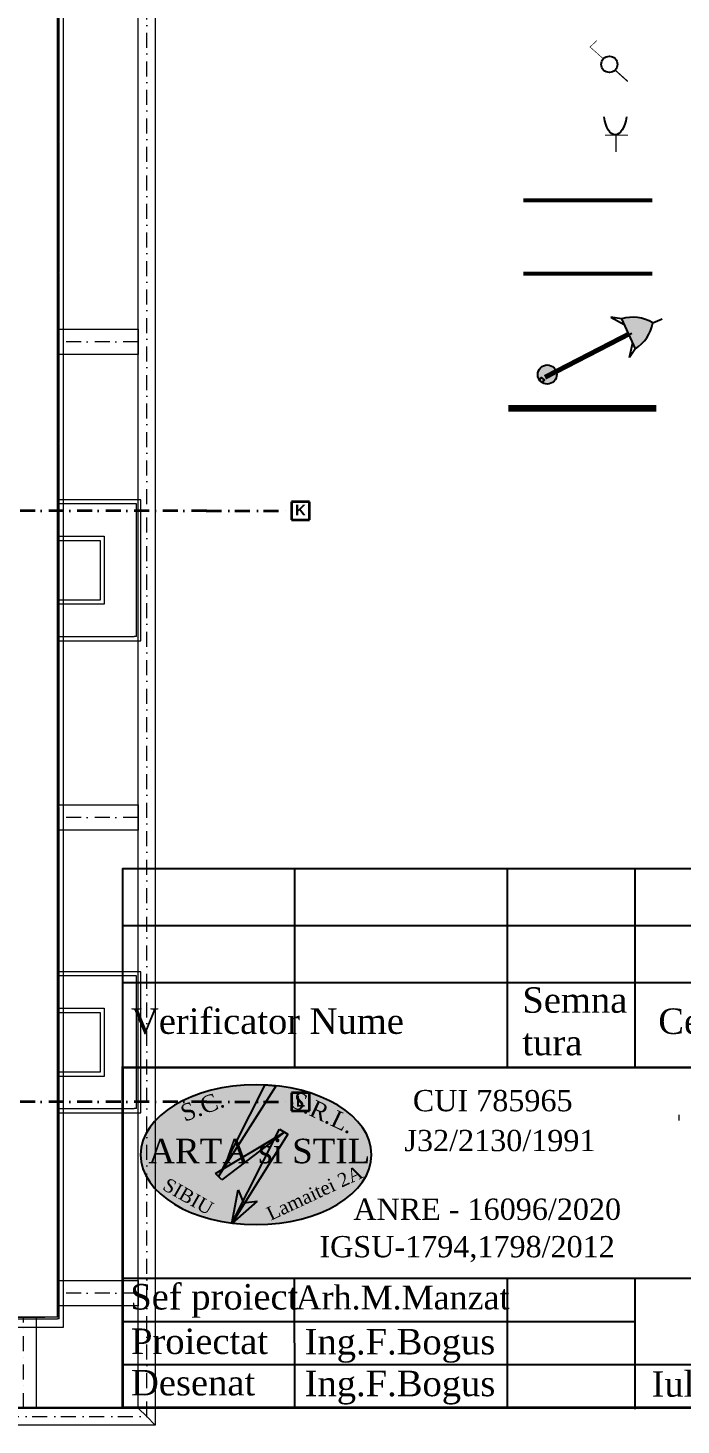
# Model space of a CAD drawing. Header units: millimetres. Extents: x 1322820 to 1391563, y 1051909 to 1098256.
# Drawn here: x 1372432 to 1380107, y 1055021 to 1071447 of the extents above; entities that cross this region are included whole.
import ezdxf
from ezdxf.enums import TextEntityAlignment as Align

# ---------------------------------------------------------------- set-up
doc = ezdxf.new("R2010")
doc.units = ezdxf.units.MM
doc.header["$MEASUREMENT"] = 0
doc.set_wipeout_variables(frame=1)
doc.linetypes.add('Dot & Dashed', pattern=[335.138881, 176.388884, -88.194442, 0, -70.555556])
doc.linetypes.add('Wipeout_Contour', pattern=[1000, 0, -1000])
doc.layers.get('0').update_dxf_attribs({"true_color": 0x787878})
for name, color, linetype, true_color in [('arhitectura - decoratii fatada', 7, 'Continuous', 0x787878), ('arhitectura - sort tabla', 7, 'Continuous', 0x787878), ('New_arhitectura - axe', 7, 'Continuous', 0x787878), ('New_arhitectura - sort tabla', 7, 'Continuous', 0x787878), ('New_rezistenta - atic', 7, 'Continuous', 0x787878), ('rezistenta - atic', 7, 'Continuous', 0x787878)]:
    doc.layers.add(name, color=color, linetype=linetype, true_color=true_color)
for name, color, linetype, lineweight, true_color in [('arhitectura - decoratii fatada_Pen_No__21', 7, 'Continuous', 20, 0x787878), ('arhitectura - sort tabla_Pen_No__1', 7, 'Continuous', 13, 0x787878), ('New_arhitectura - axe_Pen_No__201', 7, 'Continuous', 35, 0x787878), ('New_arhitectura - copertina_Pen_No__1', 7, 'Continuous', 13, 0x787878), ('New_arhitectura - sort tabla_Pen_No__21', 7, 'Continuous', 20, 0x787878), ('New_rezistenta - atic_Pen_No__1', 7, 'Continuous', 13, 0x787878), ('Object_Pen_No__90', 7, 'Continuous', 20, 0xff4a04), ('rezistenta - atic_Pen_No__1', 7, 'Continuous', 13, 0x787878)]:
    doc.layers.add(name, color=color, linetype=linetype, lineweight=lineweight, true_color=true_color)
doc.layers.add('Circuite', color=7, linetype='Continuous', lineweight=25)
doc.layers.add('pereti exteriori', color=7, linetype='Continuous', lineweight=18)
for name, color, linetype in [('circuite iluminat vitali', 1, 'Continuous'), ('ELECTRICAL', 7, 'Continuous'), ('ELECTRICE', 1, 'Continuous'), ('Gaz-deviere', 7, 'Continuous'), ('stalpi noi fundati', 7, 'Continuous'), ('Texte', 7, 'Continuous')]:
    doc.layers.add(name, color=color, linetype=linetype)
doc.styles.add('GENERATED_STYLE_1', font='arialbd.ttf')
pattern_1 = [(0, (1356235.236, 1078942.57), (0, 30), [])]

# ---------------------------------------------------------------- blocks, each defined once
blk = doc.blocks.new('HEA Beam 23')
at = {"layer": 'New_arhitectura - copertina_Pen_No__1', "color": 7, "linetype": 'Continuous', "lineweight": 13}
for p, q in [((600, 150), (0, 150)), ((0, 150), (0, 0)), ((0, 0), (0, -150)), ((1200, 150), (600, 150)), ((1200, 0), (1200, 150)), ((1200, -150), (1200, 0)), ((0, -150), (600, -150)), ((600, -150), (1200, -150))]:
    blk.add_line(p, q, dxfattribs=at)
at = {"layer": 'New_arhitectura - copertina_Pen_No__1', "color": 7, "linetype": 'Dot & Dashed', "lineweight": 13}
blk.add_line((0, 0), (1200, 0), dxfattribs=at)
blk = doc.blocks.new('Wall_1_1', base_point=(1373329, 1064671))
at = {"color": 254, "linetype": 'Wipeout_Contour', "lineweight": 0, "ltscale": 5216065.159595679}
blk.add_wipeout([(1373679, 1065851), (1373679, 1065821), (1373709, 1065851)], dxfattribs=at).dxf.layer = 'rezistenta - atic'
at = {"color": 254, "linetype": 'Wipeout_Contour', "lineweight": 0, "ltscale": 5213233.699098825}
blk.add_wipeout([(1373679, 1064321), (1373679, 1064291), (1373709, 1064291)], dxfattribs=at).dxf.layer = 'rezistenta - atic'
at = {"color": 254, "linetype": 'Wipeout_Contour', "lineweight": 0, "ltscale": 5215785.36168791}
blk.add_wipeout([(1373579, 1065821), (1373579, 1065721), (1373679, 1065821)], dxfattribs=at).dxf.layer = 'rezistenta - atic'
at = {"color": 254, "linetype": 'Wipeout_Contour', "lineweight": 0, "ltscale": 5213149.887039879}
blk.add_wipeout([(1373579, 1064421), (1373579, 1064321), (1373679, 1064321)], dxfattribs=at).dxf.layer = 'rezistenta - atic'
at = {"color": 254, "linetype": 'Wipeout_Contour', "lineweight": 0, "ltscale": 5216069.068407036}
blk.add_wipeout([(1373679, 1065821), (1373709, 1065821), (1373709, 1065851)], dxfattribs=at).dxf.layer = 'rezistenta - atic'
at = {"color": 254, "linetype": 'Wipeout_Contour', "lineweight": 0, "ltscale": 5215035.467356957}
blk.add_wipeout([(1373329, 1065721), (1373329, 1065471), (1373579, 1065721)], dxfattribs=at).dxf.layer = 'rezistenta - atic'
at = {"color": 254, "linetype": 'Wipeout_Contour', "lineweight": 0, "ltscale": 5212951.296006556}
blk.add_wipeout([(1373329, 1064671), (1373329, 1064421), (1373579, 1064421)], dxfattribs=at).dxf.layer = 'rezistenta - atic'
at = {"color": 254, "linetype": 'Wipeout_Contour', "lineweight": 0, "ltscale": 6952881.162100043}
blk.add_wipeout([(1373709, 1064321), (1373709, 1065821), (1373679, 1065821), (1373679, 1064321)], dxfattribs=at).dxf.layer = 'rezistenta - atic'
at = {"color": 254, "linetype": 'Wipeout_Contour', "lineweight": 0, "ltscale": 5215801.665854979}
blk.add_wipeout([(1373579, 1065721), (1373679, 1065721), (1373679, 1065821)], dxfattribs=at).dxf.layer = 'rezistenta - atic'
at = {"color": 254, "linetype": 'Wipeout_Contour', "lineweight": 0, "ltscale": 5213275.609916117}
blk.add_wipeout([(1373709, 1064321), (1373679, 1064321), (1373709, 1064291)], dxfattribs=at).dxf.layer = 'rezistenta - atic'
at = {"layer": 'rezistenta - atic_Pen_No__1', "color": 7, "linetype": 'Continuous', "lineweight": 13, "flags": 128}
blk.add_lwpolyline([(1373709, 1065851), (1373679, 1065851)], dxfattribs=at)
at = {"color": 254, "linetype": 'Wipeout_Contour', "lineweight": 0, "ltscale": 6952675.589601167}
blk.add_wipeout([(1373679, 1065721), (1373579, 1065721), (1373579, 1064421), (1373679, 1064421)], dxfattribs=at).dxf.layer = 'rezistenta - atic'
at = {"color": 254, "linetype": 'Wipeout_Contour', "lineweight": 0, "ltscale": 5215078.338656731}
blk.add_wipeout([(1373329, 1065471), (1373579, 1065471), (1373579, 1065721)], dxfattribs=at).dxf.layer = 'rezistenta - atic'
at = {"color": 254, "linetype": 'Wipeout_Contour', "lineweight": 0, "ltscale": 5213290.006196712}
blk.add_wipeout([(1373679, 1064421), (1373579, 1064421), (1373679, 1064321)], dxfattribs=at).dxf.layer = 'rezistenta - atic'
at = {"layer": 'rezistenta - atic_Pen_No__1', "color": 7, "linetype": 'Continuous', "lineweight": 13, "flags": 128}
for points in [[(1373709, 1064291), (1373709, 1065851)], [(1373709, 1064291), (1373679, 1064291)]]:
    blk.add_lwpolyline(points, dxfattribs=at)
at = {"color": 254, "linetype": 'Wipeout_Contour', "lineweight": 0, "ltscale": 6952122.228609189}
blk.add_wipeout([(1373579, 1065471), (1373329, 1065471), (1373329, 1064671), (1373579, 1064671)], dxfattribs=at).dxf.layer = 'rezistenta - atic'
at = {"color": 254, "linetype": 'Wipeout_Contour', "lineweight": 0, "ltscale": 5213301.867327866}
blk.add_wipeout([(1373579, 1064671), (1373329, 1064671), (1373579, 1064421)], dxfattribs=at).dxf.layer = 'rezistenta - atic'
at = {"layer": 'rezistenta - atic_Pen_No__1', "color": 7, "linetype": 'Continuous', "lineweight": 13, "flags": 128}
blk.add_lwpolyline([(1373329, 1065471), (1373329, 1064671)], dxfattribs=at)
blk = doc.blocks.new('Wall_2_1', base_point=(1373329, 1065471))
at = {"color": 254, "linetype": 'Wipeout_Contour', "lineweight": 0, "ltscale": 6952891.869938272}
blk.add_wipeout([(1373679, 1065851), (1372529, 1065851), (1372529, 1065821), (1373679, 1065821)], dxfattribs=at).dxf.layer = 'rezistenta - atic'
at = {"color": 254, "linetype": 'Wipeout_Contour', "lineweight": 0, "ltscale": 6952574.433312727}
blk.add_wipeout([(1373579, 1065821), (1372529, 1065821), (1372529, 1065721), (1373579, 1065721)], dxfattribs=at).dxf.layer = 'rezistenta - atic'
at = {"layer": 'rezistenta - atic_Pen_No__1', "color": 7, "linetype": 'Continuous', "lineweight": 13, "flags": 128}
for points in [[(1373679, 1065851), (1372529, 1065851)], [(1372529, 1065821), (1372529, 1065851)]]:
    blk.add_lwpolyline(points, dxfattribs=at)
at = {"color": 254, "linetype": 'Wipeout_Contour', "lineweight": 0, "ltscale": 6951750.203852518}
blk.add_wipeout([(1373329, 1065721), (1372529, 1065721), (1372529, 1065471), (1373329, 1065471)], dxfattribs=at).dxf.layer = 'rezistenta - atic'
at = {"layer": 'rezistenta - atic_Pen_No__1', "color": 7, "linetype": 'Continuous', "lineweight": 13, "flags": 128}
for points in [[(1372529, 1065721), (1372529, 1065821)], [(1372529, 1065471), (1372529, 1065721)], [(1372529, 1065471), (1373329, 1065471)]]:
    blk.add_lwpolyline(points, dxfattribs=at)
blk = doc.blocks.new('Wall_3_1', base_point=(1373329, 1064671))
at = {"color": 254, "linetype": 'Wipeout_Contour', "lineweight": 0, "ltscale": 6949140.917496635}
blk.add_wipeout([(1373679, 1064321), (1372529, 1064321), (1372529, 1064291), (1373679, 1064291)], dxfattribs=at).dxf.layer = 'rezistenta - atic'
at = {"color": 254, "linetype": 'Wipeout_Contour', "lineweight": 0, "ltscale": 6949142.111212418}
blk.add_wipeout([(1373579, 1064421), (1372529, 1064421), (1372529, 1064321), (1373579, 1064321)], dxfattribs=at).dxf.layer = 'rezistenta - atic'
at = {"layer": 'rezistenta - atic_Pen_No__1', "color": 7, "linetype": 'Continuous', "lineweight": 13, "flags": 128}
for points in [[(1372529, 1064321), (1372529, 1064291)], [(1372529, 1064291), (1373679, 1064291)]]:
    blk.add_lwpolyline(points, dxfattribs=at)
at = {"color": 254, "linetype": 'Wipeout_Contour', "lineweight": 0, "ltscale": 6949175.815932661}
blk.add_wipeout([(1373329, 1064671), (1372529, 1064671), (1372529, 1064421), (1373329, 1064421)], dxfattribs=at).dxf.layer = 'rezistenta - atic'
at = {"layer": 'rezistenta - atic_Pen_No__1', "color": 7, "linetype": 'Continuous', "lineweight": 13, "flags": 128}
for points in [[(1373329, 1064671), (1372529, 1064671)], [(1372529, 1064671), (1372529, 1064421)], [(1372529, 1064421), (1372529, 1064321)]]:
    blk.add_lwpolyline(points, dxfattribs=at)
blk = doc.blocks.new('Wall_4_1', base_point=(1373329, 1059121))
at = {"color": 254, "linetype": 'Wipeout_Contour', "lineweight": 0, "ltscale": 5205875.091969026}
blk.add_wipeout([(1373679, 1060301), (1373679, 1060271), (1373709, 1060301)], dxfattribs=at).dxf.layer = 'rezistenta - atic'
at = {"color": 254, "linetype": 'Wipeout_Contour', "lineweight": 0, "ltscale": 5203052.873590294}
blk.add_wipeout([(1373679, 1058771), (1373679, 1058741), (1373709, 1058741)], dxfattribs=at).dxf.layer = 'rezistenta - atic'
at = {"color": 254, "linetype": 'Wipeout_Contour', "lineweight": 0, "ltscale": 5205595.258108784}
blk.add_wipeout([(1373579, 1060271), (1373579, 1060171), (1373679, 1060271)], dxfattribs=at).dxf.layer = 'rezistenta - atic'
at = {"color": 254, "linetype": 'Wipeout_Contour', "lineweight": 0, "ltscale": 5202968.385516912}
blk.add_wipeout([(1373579, 1058871), (1373579, 1058771), (1373679, 1058771)], dxfattribs=at).dxf.layer = 'rezistenta - atic'
at = {"color": 254, "linetype": 'Wipeout_Contour', "lineweight": 0, "ltscale": 5204845.33515681}
blk.add_wipeout([(1373329, 1060171), (1373329, 1059921), (1373579, 1060171)], dxfattribs=at).dxf.layer = 'rezistenta - atic'
at = {"color": 254, "linetype": 'Wipeout_Contour', "lineweight": 0, "ltscale": 5205879.107579072}
blk.add_wipeout([(1373679, 1060271), (1373709, 1060271), (1373709, 1060301)], dxfattribs=at).dxf.layer = 'rezistenta - atic'
at = {"color": 254, "linetype": 'Wipeout_Contour', "lineweight": 0, "ltscale": 5202767.96574796}
blk.add_wipeout([(1373329, 1059121), (1373329, 1058871), (1373579, 1058871)], dxfattribs=at).dxf.layer = 'rezistenta - atic'
at = {"color": 254, "linetype": 'Wipeout_Contour', "lineweight": 0, "ltscale": 6939300.596447484}
blk.add_wipeout([(1373709, 1060271), (1373679, 1060271), (1373679, 1058771), (1373709, 1058771)], dxfattribs=at).dxf.layer = 'rezistenta - atic'
at = {"color": 254, "linetype": 'Wipeout_Contour', "lineweight": 0, "ltscale": 5205611.917237242}
blk.add_wipeout([(1373579, 1060171), (1373679, 1060171), (1373679, 1060271)], dxfattribs=at).dxf.layer = 'rezistenta - atic'
at = {"color": 254, "linetype": 'Wipeout_Contour', "lineweight": 0, "ltscale": 5203094.767213341}
blk.add_wipeout([(1373709, 1058771), (1373679, 1058771), (1373709, 1058741)], dxfattribs=at).dxf.layer = 'rezistenta - atic'
at = {"layer": 'rezistenta - atic_Pen_No__1', "color": 7, "linetype": 'Continuous', "lineweight": 13, "flags": 128}
blk.add_lwpolyline([(1373709, 1060301), (1373679, 1060301)], dxfattribs=at)
at = {"color": 254, "linetype": 'Wipeout_Contour', "lineweight": 0, "ltscale": 6939094.621215456}
blk.add_wipeout([(1373679, 1060171), (1373579, 1060171), (1373579, 1058871), (1373679, 1058871)], dxfattribs=at).dxf.layer = 'rezistenta - atic'
at = {"color": 254, "linetype": 'Wipeout_Contour', "lineweight": 0, "ltscale": 5204889.093317869}
blk.add_wipeout([(1373329, 1059921), (1373579, 1059921), (1373579, 1060171)], dxfattribs=at).dxf.layer = 'rezistenta - atic'
at = {"color": 254, "linetype": 'Wipeout_Contour', "lineweight": 0, "ltscale": 5203108.455659469}
blk.add_wipeout([(1373679, 1058871), (1373579, 1058871), (1373679, 1058771)], dxfattribs=at).dxf.layer = 'rezistenta - atic'
at = {"layer": 'rezistenta - atic_Pen_No__1', "color": 7, "linetype": 'Continuous', "lineweight": 13, "flags": 128}
for points in [[(1373709, 1058741), (1373709, 1060301)], [(1373709, 1058741), (1373679, 1058741)]]:
    blk.add_lwpolyline(points, dxfattribs=at)
at = {"color": 254, "linetype": 'Wipeout_Contour', "lineweight": 0, "ltscale": 6938540.176346067}
blk.add_wipeout([(1373579, 1059121), (1373579, 1059921), (1373329, 1059921), (1373329, 1059121)], dxfattribs=at).dxf.layer = 'rezistenta - atic'
at = {"color": 254, "linetype": 'Wipeout_Contour', "lineweight": 0, "ltscale": 5203118.419992087}
blk.add_wipeout([(1373579, 1059121), (1373329, 1059121), (1373579, 1058871)], dxfattribs=at).dxf.layer = 'rezistenta - atic'
at = {"layer": 'rezistenta - atic_Pen_No__1', "color": 7, "linetype": 'Continuous', "lineweight": 13, "flags": 128}
blk.add_lwpolyline([(1373329, 1059921), (1373329, 1059121)], dxfattribs=at)
blk = doc.blocks.new('Wall_5_1', base_point=(1373329, 1059121))
at = {"color": 254, "linetype": 'Wipeout_Contour', "lineweight": 0, "ltscale": 6935562.820304677}
blk.add_wipeout([(1373679, 1058771), (1372529, 1058771), (1372529, 1058741), (1373679, 1058741)], dxfattribs=at).dxf.layer = 'rezistenta - atic'
at = {"color": 254, "linetype": 'Wipeout_Contour', "lineweight": 0, "ltscale": 6935563.184293706}
blk.add_wipeout([(1373579, 1058871), (1372529, 1058871), (1372529, 1058771), (1373579, 1058771)], dxfattribs=at).dxf.layer = 'rezistenta - atic'
at = {"layer": 'rezistenta - atic_Pen_No__1', "color": 7, "linetype": 'Continuous', "lineweight": 13, "flags": 128}
for points in [[(1372529, 1058771), (1372529, 1058741)], [(1372529, 1058741), (1373679, 1058741)]]:
    blk.add_lwpolyline(points, dxfattribs=at)
at = {"color": 254, "linetype": 'Wipeout_Contour', "lineweight": 0, "ltscale": 6935594.714751588}
blk.add_wipeout([(1373329, 1059121), (1372529, 1059121), (1372529, 1058871), (1373329, 1058871)], dxfattribs=at).dxf.layer = 'rezistenta - atic'
at = {"layer": 'rezistenta - atic_Pen_No__1', "color": 7, "linetype": 'Continuous', "lineweight": 13, "flags": 128}
for points in [[(1373329, 1059121), (1372529, 1059121)], [(1372529, 1059121), (1372529, 1058871)], [(1372529, 1058871), (1372529, 1058771)]]:
    blk.add_lwpolyline(points, dxfattribs=at)
blk = doc.blocks.new('Wall_6_1', base_point=(1373329, 1059921))
at = {"color": 254, "linetype": 'Wipeout_Contour', "lineweight": 0, "ltscale": 6939301.533232355}
blk.add_wipeout([(1373679, 1060301), (1372529, 1060301), (1372529, 1060271), (1373679, 1060271)], dxfattribs=at).dxf.layer = 'rezistenta - atic'
at = {"color": 254, "linetype": 'Wipeout_Contour', "lineweight": 0, "ltscale": 6938984.306875354}
blk.add_wipeout([(1373579, 1060271), (1372529, 1060271), (1372529, 1060171), (1373579, 1060171)], dxfattribs=at).dxf.layer = 'rezistenta - atic'
at = {"layer": 'rezistenta - atic_Pen_No__1', "color": 7, "linetype": 'Continuous', "lineweight": 13, "flags": 128}
for points in [[(1373679, 1060301), (1372529, 1060301)], [(1372529, 1060271), (1372529, 1060301)]]:
    blk.add_lwpolyline(points, dxfattribs=at)
at = {"color": 254, "linetype": 'Wipeout_Contour', "lineweight": 0, "ltscale": 6938160.703105072}
blk.add_wipeout([(1373329, 1060171), (1372529, 1060171), (1372529, 1059921), (1373329, 1059921)], dxfattribs=at).dxf.layer = 'rezistenta - atic'
at = {"layer": 'rezistenta - atic_Pen_No__1', "color": 7, "linetype": 'Continuous', "lineweight": 13, "flags": 128}
for points in [[(1372529, 1060171), (1372529, 1060271)], [(1372529, 1059921), (1372529, 1060171)], [(1372529, 1059921), (1373329, 1059921)]]:
    blk.add_lwpolyline(points, dxfattribs=at)
blk = doc.blocks.new('Slab_1_1', base_point=(1346479, 1090721))
at = {"layer": 'New_arhitectura - sort tabla_Pen_No__21', "color": 7, "linetype": 'Continuous', "lineweight": 20, "flags": 128}
blk.add_lwpolyline([(1346479, 1090721), (1326679, 1090721), (1326679, 1075929), (1355429, 1075929), (1355429, 1056171), (1372849, 1056171), (1372849, 1096121), (1355279, 1096121), (1355279, 1089269), (1355829, 1089269), (1355829, 1095571), (1372229, 1095571), (1372229, 1056721), (1355979, 1056721), (1355979, 1076471), (1327229, 1076471), (1327229, 1090171), (1346479, 1090171)], close=True, dxfattribs=at)
blk = doc.blocks.new('Slab_2_1', base_point=(1373759, 1065901))
at = {"layer": 'arhitectura - sort tabla_Pen_No__1', "color": 7, "linetype": 'Continuous', "lineweight": 13, "flags": 128}
blk.add_lwpolyline([(1373759, 1065901), (1372629, 1065901), (1372629, 1065421), (1373279, 1065421), (1373279, 1064721), (1372629, 1064721), (1372629, 1064241), (1373759, 1064241)], close=True, dxfattribs=at)
blk = doc.blocks.new('Slab_3_1', base_point=(1372629, 1060351))
at = {"layer": 'arhitectura - sort tabla_Pen_No__1', "color": 7, "linetype": 'Continuous', "lineweight": 13, "flags": 128}
blk.add_lwpolyline([(1372629, 1060351), (1372629, 1059871), (1373279, 1059871), (1373279, 1059171), (1372629, 1059171), (1372629, 1058691), (1373759, 1058691), (1373759, 1060351)], close=True, dxfattribs=at)
blk = doc.blocks.new('Wall_23_1', base_point=(1355929, 1056671))
at = {"color": 254, "linetype": 'Wipeout_Contour', "lineweight": 0, "ltscale": 5196241.655741332}
blk.add_wipeout([(1372607, 1056421), (1372629, 1056405), (1372629, 1056421)], dxfattribs=at).dxf.layer = 'New_rezistenta - atic'
at = {"color": 254, "linetype": 'Wipeout_Contour', "lineweight": 0, "ltscale": 6901115.621193833}
blk.add_wipeout([(1355579, 1056291), (1372629, 1056291), (1372629, 1056321), (1355579, 1056321)], dxfattribs=at).dxf.layer = 'New_rezistenta - atic'
at = {"color": 254, "linetype": 'Wipeout_Contour', "lineweight": 0, "ltscale": 5196173.861377148}
blk.add_wipeout([(1372279, 1056671), (1372529, 1056481), (1372529, 1056671)], dxfattribs=at).dxf.layer = 'New_rezistenta - atic'
at = {"color": 254, "linetype": 'Wipeout_Contour', "lineweight": 0, "ltscale": 8660140.044459939}
blk.add_wipeout([(1372529, 1056321), (1372629, 1056321), (1372629, 1056405), (1372607, 1056421), (1372529, 1056421)], dxfattribs=at).dxf.layer = 'New_rezistenta - atic'
at = {"color": 254, "linetype": 'Wipeout_Contour', "lineweight": 0, "ltscale": 6901274.077298978}
blk.add_wipeout([(1355679, 1056321), (1372529, 1056321), (1372529, 1056421), (1355679, 1056421)], dxfattribs=at).dxf.layer = 'New_rezistenta - atic'
at = {"layer": 'New_rezistenta - atic_Pen_No__1', "color": 7, "linetype": 'Continuous', "lineweight": 13, "flags": 128}
blk.add_lwpolyline([(1355579, 1056291), (1372629, 1056291)], dxfattribs=at)
at = {"color": 254, "linetype": 'Wipeout_Contour', "lineweight": 0, "ltscale": 6927833.037913268}
blk.add_wipeout([(1372279, 1056421), (1372529, 1056421), (1372529, 1056481), (1372279, 1056671)], dxfattribs=at).dxf.layer = 'New_rezistenta - atic'
at = {"color": 254, "linetype": 'Wipeout_Contour', "lineweight": 0, "ltscale": 6901700.90472425}
blk.add_wipeout([(1372279, 1056671), (1355929, 1056671), (1355929, 1056421), (1372279, 1056421)], dxfattribs=at).dxf.layer = 'New_rezistenta - atic'
at = {"layer": 'New_rezistenta - atic_Pen_No__1', "color": 7, "linetype": 'Continuous', "lineweight": 13, "flags": 128}
blk.add_lwpolyline([(1372279, 1056671), (1355929, 1056671)], dxfattribs=at)
blk = doc.blocks.new('Wall_24_1', base_point=(1372279, 1056671))
at = {"color": 254, "linetype": 'Wipeout_Contour', "lineweight": 0, "ltscale": 6928283.716078166}
blk.add_wipeout([(1372629, 1056321), (1372629, 1056291), (1372779, 1056291), (1372739, 1056321)], dxfattribs=at).dxf.layer = 'New_rezistenta - atic'
at = {"color": 254, "linetype": 'Wipeout_Contour', "lineweight": 0, "ltscale": 5196224.13639485}
blk.add_wipeout([(1372629, 1056321), (1372739, 1056321), (1372629, 1056405)], dxfattribs=at).dxf.layer = 'New_rezistenta - atic'
at = {"color": 254, "linetype": 'Wipeout_Contour', "lineweight": 0, "ltscale": 5196129.701973724}
blk.add_wipeout([(1372529, 1056421), (1372607, 1056421), (1372529, 1056481)], dxfattribs=at).dxf.layer = 'New_rezistenta - atic'
at = {"color": 254, "linetype": 'Wipeout_Contour', "lineweight": 0, "ltscale": 10465966.77299592}
blk.add_wipeout([(1372779, 1056321), (1372779, 1095971), (1372739, 1095971), (1372629, 1095887), (1372629, 1056405), (1372739, 1056321)], dxfattribs=at).dxf.layer = 'New_rezistenta - atic'
at = {"color": 254, "linetype": 'Wipeout_Contour', "lineweight": 0, "ltscale": 10465362.22327036}
blk.add_wipeout([(1372629, 1056421), (1372629, 1095871), (1372607, 1095871), (1372529, 1095811), (1372529, 1056481), (1372607, 1056421)], dxfattribs=at).dxf.layer = 'New_rezistenta - atic'
at = {"color": 254, "linetype": 'Wipeout_Contour', "lineweight": 0, "ltscale": 5196392.182301534}
blk.add_wipeout([(1372779, 1056321), (1372739, 1056321), (1372779, 1056291)], dxfattribs=at).dxf.layer = 'New_rezistenta - atic'
at = {"layer": 'New_rezistenta - atic_Pen_No__1', "color": 7, "linetype": 'Continuous', "lineweight": 13, "flags": 128}
for points in [[(1372779, 1056291), (1372779, 1096001)], [(1372779, 1056291), (1372629, 1056291)]]:
    blk.add_lwpolyline(points, dxfattribs=at)
at = {"color": 254, "linetype": 'Wipeout_Contour', "lineweight": 0, "ltscale": 6976320.811460949}
blk.add_wipeout([(1372529, 1056671), (1372529, 1095621), (1372279, 1095621), (1372279, 1056671)], dxfattribs=at).dxf.layer = 'New_rezistenta - atic'
blk = doc.blocks.new('Wall_47_1', base_point=(1372799, 1070121))
at = {"layer": 'arhitectura - decoratii fatada', "linetype": 'Continuous', "lineweight": 0, "true_color": 0x000000}
h = blk.add_hatch(dxfattribs=at)
h.set_pattern_fill('PLYWOOD_0001', color=18, style=0, pattern_type=2)
h.set_pattern_definition(pattern_1)
h.paths.add_polyline_path([(1372799, 1070121), (1372799, 1072121), (1372779, 1072121), (1372779, 1070121)])
at = {"layer": 'arhitectura - decoratii fatada_Pen_No__21', "color": 7, "linetype": 'Continuous', "lineweight": 20, "flags": 128}
for points in [[(1372799, 1072121), (1372779, 1072121)], [(1372779, 1072121), (1372779, 1070121)], [(1372799, 1070121), (1372799, 1072121)], [(1372779, 1070121), (1372799, 1070121)]]:
    blk.add_lwpolyline(points, dxfattribs=at)
blk = doc.blocks.new('Wall_48_1', base_point=(1372799, 1066571))
at = {"layer": 'arhitectura - decoratii fatada', "linetype": 'Continuous', "lineweight": 0, "true_color": 0x000000}
h = blk.add_hatch(dxfattribs=at)
h.set_pattern_fill('PLYWOOD_0001', color=18, style=0, pattern_type=2)
h.set_pattern_definition(pattern_1)
h.paths.add_polyline_path([(1372799, 1066571), (1372799, 1068571), (1372779, 1068571), (1372779, 1066571)])
at = {"layer": 'arhitectura - decoratii fatada_Pen_No__21', "color": 7, "linetype": 'Continuous', "lineweight": 20, "flags": 128}
for points in [[(1372799, 1068571), (1372779, 1068571)], [(1372779, 1068571), (1372779, 1066571)], [(1372799, 1066571), (1372799, 1068571)], [(1372779, 1066571), (1372799, 1066571)]]:
    blk.add_lwpolyline(points, dxfattribs=at)
blk = doc.blocks.new('Wall_52_1', base_point=(1372799, 1068581))
at = {"layer": 'arhitectura - decoratii fatada', "linetype": 'Continuous', "lineweight": 0, "true_color": 0x000000}
h = blk.add_hatch(dxfattribs=at)
h.set_pattern_fill('PLYWOOD_0001', color=18, style=0, pattern_type=2)
h.set_pattern_definition(pattern_1)
h.paths.add_polyline_path([(1372799, 1068581), (1372799, 1070111), (1372779, 1070111), (1372779, 1068581)])
at = {"layer": 'arhitectura - decoratii fatada_Pen_No__21', "color": 7, "linetype": 'Continuous', "lineweight": 20, "flags": 128}
for points in [[(1372799, 1070111), (1372779, 1070111)], [(1372779, 1070111), (1372779, 1068581)], [(1372799, 1068581), (1372799, 1070111)], [(1372779, 1068581), (1372799, 1068581)]]:
    blk.add_lwpolyline(points, dxfattribs=at)
blk = doc.blocks.new('Wall_54_1', base_point=(1372799, 1065861))
at = {"layer": 'arhitectura - decoratii fatada', "linetype": 'Continuous', "lineweight": 0, "true_color": 0x000000}
h = blk.add_hatch(dxfattribs=at)
h.set_pattern_fill('PLYWOOD_0001', color=18, style=0, pattern_type=2)
h.set_pattern_definition(pattern_1)
h.paths.add_polyline_path([(1372799, 1065861), (1372799, 1066561), (1372779, 1066561), (1372779, 1065861)])
at = {"layer": 'arhitectura - decoratii fatada_Pen_No__21', "color": 7, "linetype": 'Continuous', "lineweight": 20, "flags": 128}
for points in [[(1372799, 1066561), (1372779, 1066561)], [(1372779, 1066561), (1372779, 1065861)], [(1372799, 1065861), (1372799, 1066561)], [(1372779, 1065861), (1372799, 1065861)]]:
    blk.add_lwpolyline(points, dxfattribs=at)
blk = doc.blocks.new('Wall_55_1', base_point=(1372799, 1056271))
at = {"layer": 'arhitectura - decoratii fatada', "linetype": 'Continuous', "lineweight": 0, "true_color": 0x000000}
h = blk.add_hatch(dxfattribs=at)
h.set_pattern_fill('PLYWOOD_0001', color=18, style=0, pattern_type=2)
h.set_pattern_definition(pattern_1)
h.paths.add_polyline_path([(1372799, 1056291), (1372799, 1058731), (1372779, 1058731), (1372779, 1056291)])
h = blk.add_hatch(dxfattribs=at)
h.set_pattern_fill('PLYWOOD_0001', color=18, style=0, pattern_type=2)
h.set_pattern_definition(pattern_1)
h.paths.add_polyline_path([(1372779, 1056271), (1372799, 1056271), (1372779, 1056291)])
h = blk.add_hatch(dxfattribs=at)
h.set_pattern_fill('PLYWOOD_0001', color=18, style=0, pattern_type=2)
h.set_pattern_definition(pattern_1)
h.paths.add_polyline_path([(1372779, 1056291), (1372799, 1056271), (1372799, 1056291)])
at = {"layer": 'arhitectura - decoratii fatada_Pen_No__21', "color": 7, "linetype": 'Continuous', "lineweight": 20, "flags": 128}
for points in [[(1372799, 1058731), (1372779, 1058731)], [(1372779, 1058731), (1372779, 1056291)], [(1372799, 1056271), (1372799, 1058731)], [(1372799, 1056271), (1372779, 1056271)]]:
    blk.add_lwpolyline(points, dxfattribs=at)
blk = doc.blocks.new('Wall_56_1', base_point=(1372799, 1058741))
at = {"layer": 'arhitectura - decoratii fatada', "linetype": 'Continuous', "lineweight": 0, "true_color": 0x000000}
h = blk.add_hatch(dxfattribs=at)
h.set_pattern_fill('PLYWOOD_0001', color=18, style=0, pattern_type=2)
h.set_pattern_definition(pattern_1)
h.paths.add_polyline_path([(1372799, 1058741), (1372799, 1062291), (1372779, 1062291), (1372779, 1058741)])
at = {"layer": 'arhitectura - decoratii fatada_Pen_No__21', "color": 7, "linetype": 'Continuous', "lineweight": 20, "flags": 128}
for points in [[(1372799, 1062291), (1372779, 1062291)], [(1372779, 1062291), (1372779, 1058741)], [(1372799, 1058741), (1372799, 1062291)], [(1372779, 1058741), (1372799, 1058741)]]:
    blk.add_lwpolyline(points, dxfattribs=at)
blk = doc.blocks.new('Wall_57_1', base_point=(1372799, 1062301))
at = {"layer": 'arhitectura - decoratii fatada', "linetype": 'Continuous', "lineweight": 0, "true_color": 0x000000}
h = blk.add_hatch(dxfattribs=at)
h.set_pattern_fill('PLYWOOD_0001', color=18, style=0, pattern_type=2)
h.set_pattern_definition(pattern_1)
h.paths.add_polyline_path([(1372799, 1062301), (1372799, 1065851), (1372779, 1065851), (1372779, 1062301)])
at = {"layer": 'arhitectura - decoratii fatada_Pen_No__21', "color": 7, "linetype": 'Continuous', "lineweight": 20, "flags": 128}
for points in [[(1372799, 1065851), (1372779, 1065851)], [(1372779, 1065851), (1372779, 1062301)], [(1372799, 1062301), (1372799, 1065851)], [(1372779, 1062301), (1372799, 1062301)]]:
    blk.add_lwpolyline(points, dxfattribs=at)
blk = doc.blocks.new('Wall_83_1', base_point=(1372799, 1056271))
at = {"layer": 'arhitectura - decoratii fatada', "linetype": 'Continuous', "lineweight": 0, "true_color": 0x000000}
h = blk.add_hatch(dxfattribs=at)
h.set_pattern_fill('PLYWOOD_0001', color=18, style=0, pattern_type=2)
h.set_pattern_definition(pattern_1)
h.paths.add_polyline_path([(1372779, 1056291), (1370482, 1056291), (1370482, 1056271), (1372779, 1056271)])
at = {"layer": 'arhitectura - decoratii fatada_Pen_No__21', "color": 7, "linetype": 'Continuous', "lineweight": 20, "flags": 128}
for points in [[(1372779, 1056291), (1370482, 1056291)], [(1370482, 1056271), (1370482, 1056291)], [(1370482, 1056271), (1372779, 1056271)]]:
    blk.add_lwpolyline(points, dxfattribs=at)
blk = doc.blocks.new('UAP Beam 23_2')
at = {"layer": 'New_arhitectura - copertina_Pen_No__1', "color": 7, "linetype": 'Continuous', "lineweight": 13}
for p, q in [((21025, 100), (-100, 100)), ((-100, 100), (0, 0)), ((0, 0), (100, -100)), ((100, -100), (21025, -100))]:
    blk.add_line(p, q, dxfattribs=at)
at = {"layer": 'New_arhitectura - copertina_Pen_No__1', "color": 7, "linetype": 'Dot & Dashed', "lineweight": 13}
blk.add_line((0, 0), (42050, 0), dxfattribs=at)
blk = doc.blocks.new('UAP Beam 23_9')
at = {"layer": 'New_arhitectura - copertina_Pen_No__1', "color": 7, "linetype": 'Dot & Dashed', "lineweight": 13}
blk.add_line((0, 0), (19450, 0), dxfattribs=at)
at = {"layer": 'New_arhitectura - copertina_Pen_No__1', "color": 7, "linetype": 'Continuous', "lineweight": 13}
for p, q in [((19550, 100), (9725, 100)), ((19350, -100), (19450, 0)), ((19450, 0), (19550, 100)), ((9725, -100), (19350, -100))]:
    blk.add_line(p, q, dxfattribs=at)
blk = doc.blocks.new('Standard grid marker_10')
at = {"layer": 'New_arhitectura - axe_Pen_No__201', "linetype": 'Continuous', "lineweight": 35}
for p, q in [((-212, 106), (-212, -106)), ((0, 106), (-212, 106)), ((0, -106), (0, 106)), ((-212, -106), (0, -106))]:
    blk.add_line(p, q, dxfattribs=at)
at = {"layer": 'New_arhitectura - axe_Pen_No__201', "linetype": 'Dot & Dashed', "lineweight": 35}
for q in [(0, 0), (51497, 0)]:
    blk.add_line((1000, 0), q, dxfattribs=at)
blk.add_point((1000, 0), dxfattribs=at)
blk.add_point((1000, 0), dxfattribs=at)
at = {"layer": 'New_arhitectura - axe_Pen_No__201', "lineweight": 35, "style": 'GENERATED_STYLE_1'}
for tag, p in [('AC_MarkerText_1_0', (-106, 6)), ('AC_MarkerText_1_1', (52603, 6))]:
    blk.add_attdef(tag, text='', height=125, rotation=180, dxfattribs=at).set_placement(p, align=Align.MIDDLE_CENTER)
blk = doc.blocks.new('terasa')
at = {"layer": 'New_arhitectura - copertina_Pen_No__1', "linetype": 'Continuous', "lineweight": 13, "xscale": -1, "zscale": 1000}
for p in [(1373728.547, 1067756.336), (1373728.547, 1062163.484), (1373728.547, 1056570.631)]:
    blk.add_blockref('HEA Beam 23', p, dxfattribs=at)
for name, p, rotation in [('HEA Beam 23', (1372378.547, 1055220.631), 270), ('UAP Beam 23_9', (1354378.539, 1055120.631), 180)]:
    blk.add_blockref(name, p, dxfattribs=dict(at, rotation=rotation))
at = {"layer": 'rezistenta - atic', "lineweight": 20}
for name, p in [('Wall_1_1', (1373328.538, 1064670.65)), ('Wall_4_1', (1373328.538, 1059120.65))]:
    blk.add_blockref(name, p, dxfattribs=at)
for name, p in [('Wall_2_1', (1373328.538, 1065470.65)), ('Wall_3_1', (1373328.538, 1064670.65)), ('Wall_6_1', (1373328.538, 1059920.65)), ('Wall_5_1', (1373328.538, 1059120.65))]:
    blk.add_blockref(name, p, dxfattribs=at)
at = {"layer": 'arhitectura - sort tabla', "linetype": 'Continuous', "lineweight": 13}
for name, p in [('Slab_2_1', (1373758.538, 1065900.65)), ('Slab_3_1', (1372628.547, 1060350.65))]:
    blk.add_blockref(name, p, dxfattribs=at)
at = {"layer": 'New_arhitectura - copertina_Pen_No__1', "linetype": 'Continuous', "lineweight": 13, "xscale": -1, "zscale": 1000, "rotation": 270}
blk.add_blockref('UAP Beam 23_2', (1373828.547, 1055120.631), dxfattribs=at)
at = {"layer": 'New_arhitectura - sort tabla', "linetype": 'Continuous', "lineweight": 20}
blk.add_blockref('Slab_1_1', (1346478.502, 1090720.6), dxfattribs=at)
at = {"layer": 'New_rezistenta - atic', "lineweight": 20}
blk.add_blockref('Wall_23_1', (1355928.539, 1056670.631), dxfattribs=at)
blk.add_blockref('Wall_24_1', (1372278.547, 1056670.631), dxfattribs=at)
at = {"layer": 'arhitectura - decoratii fatada', "lineweight": 20}
for name, p in [('Wall_47_1', (1372798.539, 1070120.65)), ('Wall_52_1', (1372798.539, 1068580.65)), ('Wall_48_1', (1372798.539, 1066570.65)), ('Wall_54_1', (1372798.539, 1065860.65)), ('Wall_57_1', (1372798.539, 1062300.65)), ('Wall_56_1', (1372798.539, 1058740.65)), ('Wall_55_1', (1372798.539, 1056270.631)), ('Wall_83_1', (1372798.539, 1056270.631))]:
    blk.add_blockref(name, p, dxfattribs=at)
at = {"layer": 'New_arhitectura - axe', "linetype": 'Continuous', "lineweight": 13}
ref = blk.add_blockref('Standard grid marker_10', (1375528.539, 1065770.65), dxfattribs=dict(at, zscale=1000, rotation=180))
ref.add_attrib('AC_MarkerText_1', 'K', dxfattribs={"layer": 'New_arhitectura - axe_Pen_No__201', "color": 1, "lineweight": 35, "height": 125, "rotation": 360, "style": 'GENERATED_STYLE_1'}).set_placement((1375634.605, 1065777.793), align=Align.MIDDLE_CENTER)
ref = blk.add_blockref('Standard grid marker_10', (1375528.539, 1058820.65), dxfattribs=dict(at, zscale=1000, rotation=180))
ref.add_attrib('AC_MarkerText_1', 'L', dxfattribs={"layer": 'New_arhitectura - axe_Pen_No__201', "color": 1, "lineweight": 35, "height": 125, "rotation": 360, "style": 'GENERATED_STYLE_1'}).set_placement((1375634.605, 1058827.793), align=Align.MIDDLE_CENTER)
blk = doc.blocks.new('A$C13DD38C9')
at = {"layer": 'Circuite', "linetype": 'Continuous', "const_width": 13.8, "flags": 128}
for points in [[(142, 414), (141, 220)], [(272, 216), (0, 216)]]:
    blk.add_lwpolyline(points, dxfattribs=at)
at = {"layer": 'Circuite', "extrusion": (0, 0, -1)}
blk.add_ellipse((150, -92), major_axis=(-1, -305), ratio=0.454545, start_param=1.878667, end_param=4.404518, dxfattribs=at)
blk = doc.blocks.new('A$C49B911EA')
at = {"layer": 'Circuite'}
h = blk.add_hatch(color=1, dxfattribs=at)
edge = h.paths.add_edge_path()
edge.add_ellipse((1.55, 1.55), major_axis=(1.1, 1.1), ratio=1, start_angle=315, end_angle=495)
edge.add_ellipse((1.55, 1.55), major_axis=(1.1, 1.1), ratio=1, start_angle=135, end_angle=315)
at = {"layer": 'ELECTRICE', "linetype": 'Continuous', "lineweight": 0}
h = blk.add_hatch(color=256, dxfattribs=at)
edge = h.paths.add_edge_path()
edge.add_ellipse((13.32, 9.5), major_axis=(4.55, 4.55), ratio=1, start_angle=36.1309, end_angle=83.2127)
edge.add_line((9.34, 14.56), (13.27, 10.83))
edge.add_ellipse((8.02, 14.54), major_axis=(-4.55, 4.55), ratio=1, start_angle=189.7873, end_angle=236.8691)
h = blk.add_hatch(color=256, dxfattribs=at)
edge = h.paths.add_edge_path()
edge.add_ellipse((13.32, 9.5), major_axis=(4.55, 4.55), ratio=1, start_angle=36.1309, end_angle=83.2127)
edge.add_line((9.34, 14.56), (13.27, 10.83))
edge.add_ellipse((8.02, 14.54), major_axis=(-4.55, 4.55), ratio=1, start_angle=189.7873, end_angle=236.8691)
h = blk.add_hatch(color=256, dxfattribs=at)
edge = h.paths.add_edge_path()
edge.add_ellipse((13.32, 9.5), major_axis=(4.55, 4.55), ratio=1, start_angle=36.1309, end_angle=83.2127)
edge.add_line((9.34, 14.56), (13.27, 10.83))
edge.add_ellipse((8.02, 14.54), major_axis=(-4.55, 4.55), ratio=1, start_angle=189.7873, end_angle=236.8691)
h = blk.add_hatch(color=256, dxfattribs=at)
edge = h.paths.add_edge_path()
edge.add_ellipse((13.32, 9.5), major_axis=(4.55, 4.55), ratio=1, start_angle=36.1309, end_angle=83.2127)
edge.add_line((9.34, 14.56), (13.27, 10.83))
edge.add_ellipse((8.02, 14.54), major_axis=(-4.55, 4.55), ratio=1, start_angle=189.7873, end_angle=236.8691)
at = {"layer": 'Circuite'}
blk.add_ellipse((1.55, 1.55), major_axis=(1.1, 1.1), ratio=1, start_param=5.497787, end_param=11.780972, dxfattribs=at)
at = {"layer": 'ELECTRICE', "linetype": 'Continuous'}
for p, q in [((14.31, 15.86), (15.46, 17.07)), ((14.31, 15.86), (15.46, 17.07)), ((14.31, 15.86), (15.46, 17.07)), ((14.31, 15.86), (15.46, 17.07)), ((9.34, 14.56), (7.63, 14.13)), ((9.34, 14.56), (7.63, 14.13)), ((9.34, 14.56), (7.63, 14.13)), ((9.34, 14.56), (7.63, 14.13)), ((7.63, 14.13), (10.1, 13.84)), ((7.63, 14.13), (10.1, 13.84)), ((7.63, 14.13), (10.1, 13.84)), ((7.63, 14.13), (10.1, 13.84)), ((9.34, 14.56), (13.27, 10.83)), ((9.34, 14.56), (13.27, 10.83)), ((9.34, 14.56), (13.27, 10.83)), ((9.34, 14.56), (13.27, 10.83)), ((11.78, 13.04), (11.78, 13.04)), ((11.78, 13.04), (11.78, 13.04)), ((11.78, 13.03), (11.78, 13.03)), ((12.91, 9.2), (12.49, 11.65)), ((12.91, 9.2), (12.49, 11.65)), ((12.91, 9.2), (12.49, 11.65)), ((12.91, 9.2), (12.49, 11.65)), ((13.25, 10.93), (12.91, 9.2)), ((13.25, 10.93), (12.91, 9.2)), ((13.25, 10.93), (12.91, 9.2)), ((13.25, 10.93), (12.91, 9.2))]:
    blk.add_line(p, q, dxfattribs=at)
at = {"layer": 'ELECTRICE', "lineweight": 0, "const_width": 0.8, "flags": 128}
blk.add_lwpolyline([(11.44, 12.77), (1.37, 0.99)], dxfattribs=at)
at = {"layer": 'ELECTRICE', "linetype": 'Continuous', "flags": 128}
blk.add_lwpolyline([(2.75, 2.34), (11.78, 13.04)], dxfattribs=at)
at = {"layer": 'ELECTRICE', "linetype": 'Continuous'}
for centre, start_param, end_param in [((13.32, 9.5), -0.940193, -0.118461), ((13.32, 9.5), -0.940193, -0.118461), ((13.32, 9.5), -0.940193, -0.118461), ((13.32, 9.5), -0.940193, -0.118461), ((8.02, 14.54), 3.312414, 4.134145), ((8.02, 14.54), 3.312414, 4.134145), ((8.02, 14.54), 3.312414, 4.134145), ((8.02, 14.54), 3.312414, 4.134145)]:
    blk.add_ellipse(centre, major_axis=(-4.55, 4.55), ratio=1, start_param=start_param, end_param=end_param, dxfattribs=at)
at = {"layer": 'pereti exteriori'}
for q in [(1, 0.08), (1, 0.08), (1.32, 0.12), (1.32, 0.12)]:
    blk.add_line((1.29, 0.01), q, dxfattribs=at)
at = {"layer": 'stalpi noi fundati', "linetype": 'Continuous', "lineweight": 25}
for p, q in [((1.29, 0.01), (1, 0.08)), ((1.29, 0.01), (1, 0.08)), ((1.36, 0.3), (1.29, 0.01)), ((1.36, 0.3), (1.29, 0.01))]:
    blk.add_line(p, q, dxfattribs=at)
at = {"layer": 'stalpi noi fundati'}
blk.add_lwpolyline([(1.29, 0.01), (1.43, 0.59), (0.85, 0.73), (0.71, 0.15)], close=True, dxfattribs=at)

msp = doc.modelspace()

# ---------------------------------------------------------------- linework, layer by layer
at = {"layer": 'Circuite', "linetype": 'Continuous', "const_width": 7.54}
msp.add_lwpolyline([(1379194, 1071084), (1379038, 1071223), (1379118, 1071299)], dxfattribs=at)
at = {"layer": 'Circuite'}
for points, const_width in [([(1379482, 1070817), (1379330, 1070954)], 15.1), ([(1378252, 1069420), (1379769, 1069420)], 50)]:
    msp.add_lwpolyline(points, dxfattribs=dict(at, const_width=const_width))
at = {"layer": 'Circuite', "ltscale": 1.01}
msp.add_circle((1379265, 1071019), 95.4, dxfattribs=at)
at = {"layer": 'circuite iluminat vitali', "const_width": 50}
msp.add_lwpolyline([(1378252, 1068558), (1379769, 1068558)], dxfattribs=at)
at = {"layer": 'ELECTRICE', "linetype": 'Continuous', "ltscale": 1000, "const_width": 80}
msp.add_lwpolyline([(1378076, 1066975), (1379817, 1066974), (1379817, 1066974), (1379817, 1066974)], dxfattribs=at)
at = {"layer": 'Object_Pen_No__90', "linetype": 'Continuous'}
for p, q in [((1380081, 1058668), (1380081, 1058634)), ((1380081, 1058634), (1380081, 1058600))]:
    msp.add_line(p, q, dxfattribs=at)
at = {"layer": 'Texte', "linetype": 'Continuous'}
for p, q in [((1378068, 1059894), (1378068, 1061564)), ((1379568, 1059894), (1379568, 1061564)), ((1378068, 1059224), (1378068, 1060894)), ((1379568, 1059224), (1379568, 1060894)), ((1378068, 1055224), (1378068, 1056747)), ((1379568, 1055208), (1379568, 1056747))]:
    msp.add_line(p, q, dxfattribs=at)

# ---------------------------------------------------------------- block references
msp.add_blockref('terasa', (0, 0))
at = {"rotation": 180}
msp.add_blockref('A$C13DD38C9', (1379485, 1070402), dxfattribs=at)
at = {"layer": 'Gaz-deviere', "lineweight": 0, "xscale": 72.00000000550345, "yscale": 71.99999999995634, "zscale": 72, "rotation": 337.8119263323962}
msp.add_blockref('A$C49B911EA', (1378390, 1067311), dxfattribs=at)

# ---------------------------------------------------------------- texts
at = {"layer": 'Texte', "linetype": 'Continuous', "char_height": 300, "attachment_point": 1}
for s, insert, width in [('\\fTimes New Roman|b0|i0|c0|p18;Semna\\Ptura', (1378243, 1060168), 1915.6), ('\\fTimes New Roman|b0|i0|c0|p18;Cerinta ', (1379840, 1059919), 1427), ('{\\fTimes New Roman|b0|i0|c0|p18;Iulie2022}', (1379761, 1055653), 3069.59)]:
    msp.add_mtext(s, dxfattribs=dict(at, insert=insert, width=width))
at = {"layer": 'Texte', "char_height": 250, "width": 8437.87, "attachment_point": 1}
for s, insert in [('{\\fTimes New Roman|b0|i0|c0|p18;        CUI 785965 \\H1.1x; }', (1376200, 1058960)), ('\\pt2250;{\\fTimes New Roman|b0|i0|c0|p18;J32/2130/1991}', (1376857, 1058491)), ('\\pt3000;{\\fTimes New Roman|b0|i0|c0|p18;ANRE - 16096/2020}', (1376256, 1057683))]:
    msp.add_mtext(s, dxfattribs=dict(at, insert=insert))

# ---------------------------------------------------------------- next in the draw order: hatches: boundary and pattern name
at = {"layer": 'ELECTRICAL', "linetype": 'Continuous', "true_color": 0x7fd2f5}
h = msp.add_hatch(color=141, dxfattribs=at)
edge = h.paths.add_edge_path()
edge.add_ellipse((1375113, 1058199), major_axis=(-1357, 0), ratio=0.605763, start_angle=0, end_angle=360, ccw=False)
h.paths.add_polyline_path([(1375164, 1057586), (1376305, 1058119), (1376410, 1057895), (1375268, 1057362)], flags=9)
h.paths.add_polyline_path([(1374066, 1057990), (1374657, 1057653), (1374536, 1057442), (1373946, 1057778)], flags=24)
h.paths.add_polyline_path([(1375565, 1059020), (1376309, 1058667), (1376178, 1058392), (1375434, 1058745)], flags=25)
h.paths.add_polyline_path([(1374138, 1058800), (1374671, 1059001), (1374778, 1058716), (1374246, 1058515)], flags=25)
h.paths.add_polyline_path([(1373759, 1058459), (1376442, 1058459), (1376442, 1058013), (1373759, 1058013)], flags=25)
at = {"layer": 'ELECTRICAL', "linetype": 'Continuous'}
h = msp.add_hatch(color=1, dxfattribs=at)
h.paths.add_polyline_path([(1375347, 1059009), (1375214, 1059021), (1374715, 1058026), (1374732, 1058037)])
h.paths.add_polyline_path([(1374715, 1058026), (1374636, 1057979), (1374673, 1057942)])
h.paths.add_polyline_path([(1374732, 1058037), (1374715, 1058026), (1374673, 1057942)], flags=17)
h.paths.add_polyline_path([(1375328, 1058377), (1375341, 1058403), (1374732, 1058037), (1374673, 1057942), (1374709, 1057905)])
h.paths.add_polyline_path([(1375445, 1058465), (1375341, 1058403), (1375328, 1058377)], flags=17)
h.paths.add_polyline_path([(1375445, 1058465), (1375328, 1058377), (1374959, 1057650), (1374966, 1057633), (1374980, 1057635), (1375485, 1058442), (1375390, 1058500), (1375341, 1058403)])
h.paths.add_polyline_path([(1375125, 1057654), (1374980, 1057635), (1374826, 1057389)])
h.paths.add_polyline_path([(1374980, 1057635), (1374966, 1057633), (1374959, 1057650), (1374826, 1057389)])
h.paths.add_polyline_path([(1374959, 1057650), (1374903, 1057785), (1374826, 1057389)])

# ---------------------------------------------------------------- next in the draw order: linework, layer by layer
at = {"layer": 'Circuite'}
msp.add_lwpolyline([(1391546, 1055224), (1324044, 1055224), (1324044, 1098256), (1391546, 1098256)], close=True, dxfattribs=at)
at = {"layer": 'ELECTRICAL', "linetype": 'Continuous'}
for p, q in [((1375214, 1059021), (1374673, 1057942)), ((1374673, 1057942), (1375347, 1059009)), ((1375214, 1059021), (1375347, 1059009)), ((1374636, 1057979), (1375445, 1058465)), ((1375445, 1058465), (1374709, 1057905)), ((1374826, 1057389), (1375390, 1058500)), ((1375485, 1058442), (1374826, 1057389)), ((1375390, 1058500), (1375485, 1058442)), ((1374709, 1057905), (1374636, 1057979)), ((1374826, 1057389), (1374903, 1057785)), ((1374903, 1057785), (1374966, 1057633)), ((1375125, 1057654), (1374826, 1057389)), ((1374966, 1057633), (1375125, 1057654))]:
    msp.add_line(p, q, dxfattribs=at)
at = {"layer": 'ELECTRICAL', "linetype": 'Continuous', "extrusion": (0, 0, -1)}
msp.add_ellipse((1375113, 1058199), major_axis=(-1357, 0), ratio=0.605763, dxfattribs=at)
at = {"layer": 'Texte', "linetype": 'Continuous'}
for p, q in [((1375568, 1059894), (1375568, 1061564)), ((1375568, 1059224), (1375568, 1060894)), ((1373546, 1056747), (1381546, 1056747)), ((1375568, 1055224), (1375565, 1056749)), ((1373546, 1056240), (1379568, 1056240)), ((1373546, 1055732), (1381546, 1055732))]:
    msp.add_line(p, q, dxfattribs=at)
at = {"layer": 'Texte', "linetype": 'Continuous', "flags": 128}
for points in [[(1373546, 1060564), (1373546, 1061564), (1391546, 1061564)], [(1373546, 1060564), (1373546, 1061564), (1391546, 1061564)], [(1373546, 1059894), (1373546, 1060894), (1391546, 1060894)], [(1373546, 1059894), (1373546, 1060894), (1391546, 1060894)], [(1373546, 1059224), (1373546, 1060224), (1391546, 1060224)]]:
    msp.add_lwpolyline(points, dxfattribs=at)
at = {"layer": 'Texte', "linetype": 'Continuous', "const_width": 30}
msp.add_lwpolyline([(1391546, 1055224), (1373546, 1055224), (1373546, 1059224), (1391546, 1059224)], close=True, dxfattribs=at)
at = {"layer": 'Texte', "linetype": 'Continuous', "const_width": 20}
msp.add_lwpolyline([(1373546, 1056747), (1381546, 1056747)], dxfattribs=at)

# ---------------------------------------------------------------- next in the draw order: texts
at = {"layer": 'Texte', "linetype": 'Continuous', "attachment_point": 1}
for s, insert, char_height, width in [('\\fTimes New Roman|b0|i0|c0|p18;Verificator', (1373643, 1059920), 300, 1915.5), ('\\fTimes New Roman|b0|i0|c0|p18;Nume', (1375743, 1059920), 300, 1915.6), ('{\\fTimes New Roman|b0|i0|c0|p18;Sef proiect}', (1373634, 1056679), 300, 2033.28), ('{\\fTimes New Roman|b0|i0|c0|p18;Arh.M.Manzat}', (1375578, 1056660), 280, 2846.53), ('{\\fTimes New Roman|b0|i0|c0|p18;Proiectat}', (1373643, 1056156), 300, 1915.5), ('{\\fTimes New Roman|b0|i0|c0|p18;Ing.F.Bogus}', (1375683, 1056151), 300, 1915.5), ('{\\fTimes New Roman|b0|i0|c0|p18;Desenat}', (1373643, 1055669), 300, 1915.5), ('{\\fTimes New Roman|b0|i0|c0|p18;Ing.F.Bogus}', (1375684, 1055660), 300, 1915.5)]:
    msp.add_mtext(s, dxfattribs=dict(at, insert=insert, char_height=char_height, width=width))
at = {"layer": 'Texte', "width": 6162.24, "attachment_point": 1}
for s, insert, char_height, rotation in [('{\\fTimes New Roman|b0|i0|c0|p18;S.C.}', (1374202, 1058771), 200, 20.7146), ('{\\fTimes New Roman|b0|i0|c0|p18;S.R.L.}', (1375589, 1058954), 200, 334.5926), ('{\\fTimes New Roman|b0|i0|c0|p18;Lamaitei 2A}', (1375217, 1057567), 160, 25.0215), ('{\\fTimes New Roman|b0|i0|c0|p18;SIBIU}', (1374081, 1057935), 160, 330.2913)]:
    msp.add_mtext(s, dxfattribs=dict(at, insert=insert, char_height=char_height, rotation=rotation))
at = {"layer": 'Texte', "attachment_point": 1}
for s, insert, char_height, width in [('{\\fTimes New Roman|b0|i0|c0|p18;ARTA si STIL }', (1373845, 1058387), 288, 6162.24), ('{\\fTimes New Roman|b0|i0|c0|p18;IGSU-1794,1798/2012}', (1375857, 1057243), 250, 8437.87)]:
    msp.add_mtext(s, dxfattribs=dict(at, insert=insert, char_height=char_height, width=width))

doc.saveas('drawing.dxf')
